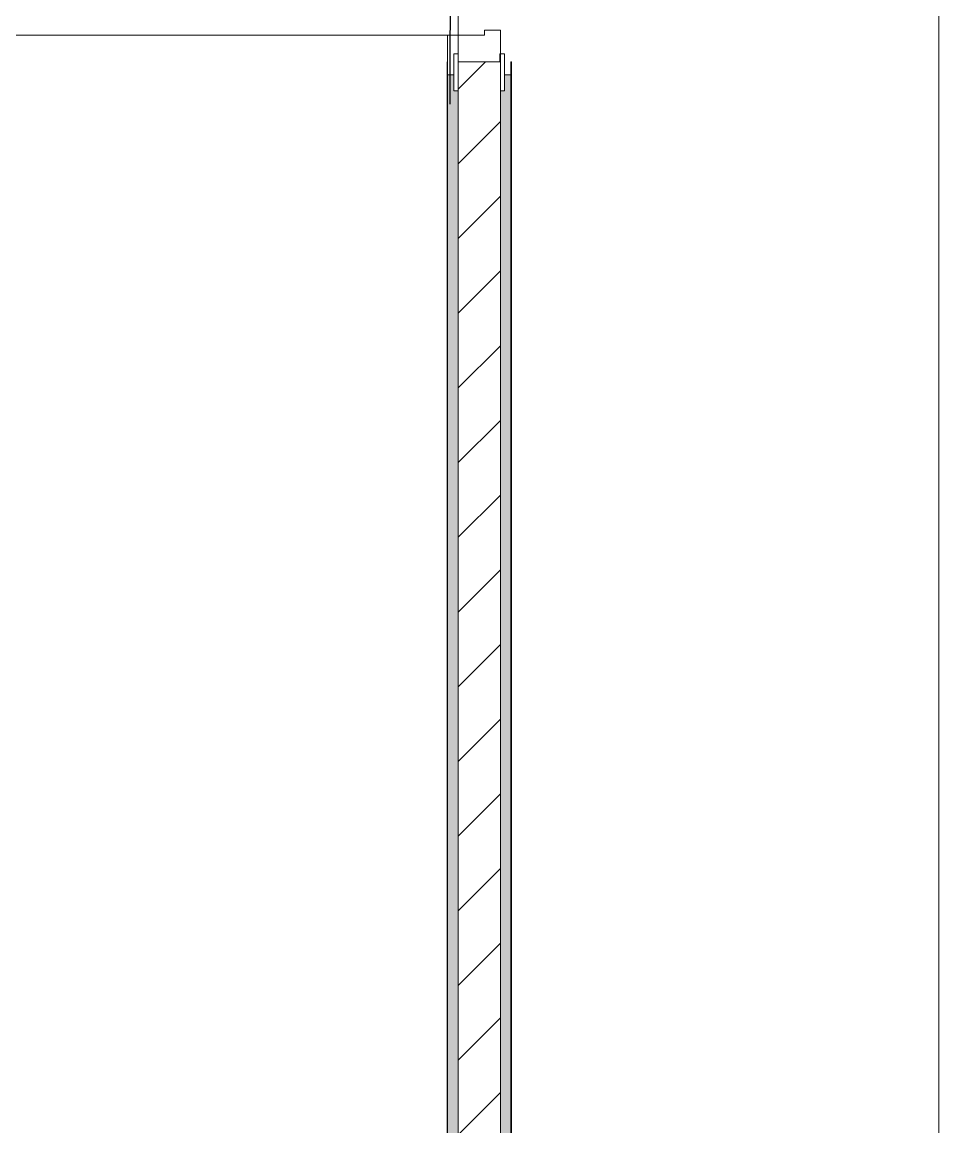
# Model space of a CAD drawing. Header units: millimetres. Extents: x -249154 to 415037, y -45458 to 354837.
# Drawn here: x 91189 to 92925, y 1602 to 3694 of the extents above; entities that cross this region are included whole.
import ezdxf

# ---------------------------------------------------------------- set-up
doc = ezdxf.new("R2010")
doc.units = ezdxf.units.MM
for name, color, linetype, lineweight, true_color in [('A-DOOR-1', 7, 'Continuous', 5, 0xc0c0c0), ('A-DOOR-FRAM-1', 7, 'Continuous', 5, 0xc0c0c0), ('A-WALL-1', 9, 'Continuous', 5, 0x808080), ('A-WALL-FNSH-1', 9, 'Continuous', 5, 0x808080)]:
    doc.layers.add(name, color=color, linetype=linetype, lineweight=lineweight, true_color=true_color)
for name, color, linetype, lineweight in [('A-FLOR', 7, 'Continuous', 9), ('A-WALL', 7, 'Continuous', 5), ('I-WALL', 7, 'Continuous', 5), ('Оси', 7, 'Continuous', 9)]:
    doc.layers.add(name, color=color, linetype=linetype, lineweight=lineweight)
pattern_1 = [(0, (64.7, -136.06), (243.84, 60.96), [20.117, -162.763, 20.117, -162.763, -975.36]), (0, (64.7, -136.06), (243.84, 60.96), [-365.76, 20.117, -345.643, 20.117, -162.763, -426.72]), (0, (64.7, -136.06), (243.84, 60.96), [-914.4, 20.117, -101.803, 20.117, -284.683]), (120, (156.14, -105.58), (-174.71291, 180.691634), [20.117, -162.763, 20.117, -162.763, -975.36]), (120, (156.14, -105.58), (-174.71291, 180.691634), [-365.76, 20.117, -345.643, 20.117, -162.763, -426.72]), (120, (156.14, -105.58), (-174.71291, 180.691634), [-914.4, 20.117, -101.803, 20.117, -284.683]), (240, (186.62, 16.34), (-69.12709, -241.651634), [20.117, -162.763, 20.117, -162.763, -975.36]), (240, (186.62, 16.34), (-69.12709, -241.651634), [-365.76, 20.117, -345.643, 20.117, -162.763, -426.72]), (240, (186.62, 16.34), (-69.12709, -241.651634), [-914.4, 20.117, -101.803, 20.117, -284.683])]

# ---------------------------------------------------------------- blocks, each defined once
blk = doc.blocks.new('110_Дверь_СКБ_2Ст - Д-5_п_ Из игровой в коридор-32215844-Объем проектирования 1 этажа')
at = {"layer": 'A-DOOR-1'}
for p, q in [((-637.5, 940), (-637.5, 40)), ((-587.5, 940), (-637.5, 940)), ((-587.5, 40), (-587.5, 940)), ((662.5, 440), (612.5, 440)), ((612.5, 440), (612.5, 40)), ((662.5, 40), (662.5, 440)), ((-637.5, 40), (-587.5, 40)), ((612.5, 40), (662.5, 40))]:
    blk.add_line(p, q, dxfattribs=at)
for centre, radius, start, end in [((-637.5, 40), 900, 0, 90), ((662.5, 40), 400, 90, 180)]:
    blk.add_arc(centre, radius, start, end, dxfattribs=at)
at = {"layer": 'A-DOOR-FRAM-1'}
for p, q in [((-672.5, 48), (-742.5, 48)), ((-742.5, 48), (-742.5, 40)), ((-672.5, 40), (-672.5, 48)), ((767.5, 48), (697.5, 48)), ((697.5, 48), (697.5, 40)), ((767.5, 40), (767.5, 48)), ((-742.5, 40), (-672.5, 40)), ((-637.5, 40), (-687.5, 40)), ((-687.5, 40), (-687.5, -40)), ((-637.5, -10), (-637.5, 40)), ((662.5, 40), (662.5, -10)), ((712.5, 40), (662.5, 40)), ((697.5, 40), (767.5, 40)), ((712.5, -40), (712.5, 40)), ((-627.5, -10), (-637.5, -10)), ((-627.5, -40), (-627.5, -10)), ((662.5, -10), (652.5, -10)), ((652.5, -10), (652.5, -40)), ((-672.5, -40), (-742.5, -40)), ((-742.5, -40), (-742.5, -48)), ((-672.5, -39), (-687.5, -39)), ((-687.5, -39), (-687.5, -40)), ((-687.5, -40), (-627.5, -40)), ((-687.5, -40), (-672.5, -40)), ((-672.5, -40), (-672.5, -39)), ((-672.5, -48), (-672.5, -40)), ((652.5, -40), (712.5, -40)), ((712.5, -39), (697.5, -39)), ((697.5, -39), (697.5, -40)), ((697.5, -40), (712.5, -40)), ((767.5, -40), (697.5, -40)), ((697.5, -40), (697.5, -48)), ((712.5, -40), (712.5, -39)), ((767.5, -48), (767.5, -40)), ((-742.5, -48), (-672.5, -48)), ((697.5, -48), (767.5, -48))]:
    blk.add_line(p, q, dxfattribs=at)

msp = doc.modelspace()

# ---------------------------------------------------------------- hatches: boundary and pattern name
at = {"layer": 'I-WALL'}
h = msp.add_hatch(dxfattribs=at)
h.set_pattern_fill('FP_191', color=256, style=0, pattern_type=2)
h.set_pattern_definition(pattern_1)
h.paths.add_polyline_path([(92014.7, 33.9), (92014.5, 3563.9), (92006.7, 3563.9), (92006.7, 3593.9), (91994.7, 3593.9), (91994.7, 34.9)])
h.paths.add_polyline_path([(92006.7, 5043.9), (92006.7, 5073.9), (92014.7, 5073.9), (92014.7, 10263.9), (91994.7, 10263.9), (91994.7, 5043.9)])
h = msp.add_hatch(dxfattribs=at)
h.set_pattern_fill('FP_22', color=256, style=0, pattern_type=2)
h.set_pattern_definition([(45, (64.7, -136.06), (-70.71068, 70.71068), [])])
h.paths.add_polyline_path([(92014.7, -36.1), (92094.7, -36.1), (92094.7, 3618.9), (92014.7, 3618.9), (92014.7, -6.1)])
h.paths.add_polyline_path([(92064.7, 5018.9), (92094.7, 5018.9), (92094.7, 10263.9), (92014.7, 10263.1), (92014.7, 5018.9), (92047.1, 5018.9)])
h = msp.add_hatch(dxfattribs=at)
h.set_pattern_fill('FP_191', color=256, style=0, pattern_type=2)
h.set_pattern_definition(pattern_1)
h.paths.add_polyline_path([(92094.7, 388.9), (92114.7, 388.9), (92114.7, 3593.9), (92102.7, 3593.9), (92102.7, 3563.9), (92094.7, 3563.9), (92094.7, 916.6)])
h.paths.add_polyline_path([(92102.7, 5043.9), (92114.7, 5043.9), (92114.7, 6462.9), (92094.7, 6483.9), (92095.1, 5073.9), (92102.7, 5073.9)])
h.paths.add_polyline_path([(92114.7, 6463.9), (92114.7, 6483.9), (92094.7, 6483.9)])

# ---------------------------------------------------------------- linework, layer by layer
msp.add_lwpolyline([(91999.5, 3538.5), (92002.8, 4938.5)])
at = {"layer": 'A-FLOR'}
for p, q in [((91994.7, 34.9), (91994.7, 3668.9)), ((92006.7, 3593.9), (91994.7, 3593.9)), ((92114.7, 3593.9), (92102.7, 3593.9)), ((92114.7, 388.9), (92114.7, 3593.9))]:
    msp.add_line(p, q, dxfattribs=at)
at = {"layer": 'A-WALL'}
msp.add_line((92114.7, 3593.9), (92114.7, 3593.9), dxfattribs=at)
at = {"layer": 'A-WALL-1'}
for p, q in [((92006.7, 3593.9), (91994.7, 3593.9)), ((92114.7, 3593.9), (92102.7, 3593.9)), ((92014.7, -36.1), (92014.7, 3563.9)), ((92094.7, 3563.9), (92094.7, -36.1))]:
    msp.add_line(p, q, dxfattribs=at)
at = {"layer": 'A-WALL-FNSH-1'}
for p, q in [((91994.7, 3618.9), (91993.7, 3618.9)), ((91993.7, 3618.9), (91993.7, 34.9)), ((92114.7, 3618.9), (92114.7, 3593.9)), ((92115.7, 3618.9), (92114.7, 3618.9)), ((92115.7, 384.9), (92115.7, 3618.9))]:
    msp.add_line(p, q, dxfattribs=at)
at = {"layer": 'Оси'}
msp.add_lwpolyline([(92924.7, -2042.3), (92924.7, 2957.7), (92924.7, 16779), (92924.7, 21779)], dxfattribs=at)

# ---------------------------------------------------------------- block references
at = {"layer": 'A-DOOR-1', "rotation": 89.99999999999991}
msp.add_blockref('110_Дверь_СКБ_2Ст - Д-5_п_ Из игровой в коридор-32215844-Объем проектирования 1 этажа', (92054.7, 4306.4), dxfattribs=at)

doc.saveas('drawing.dxf')
